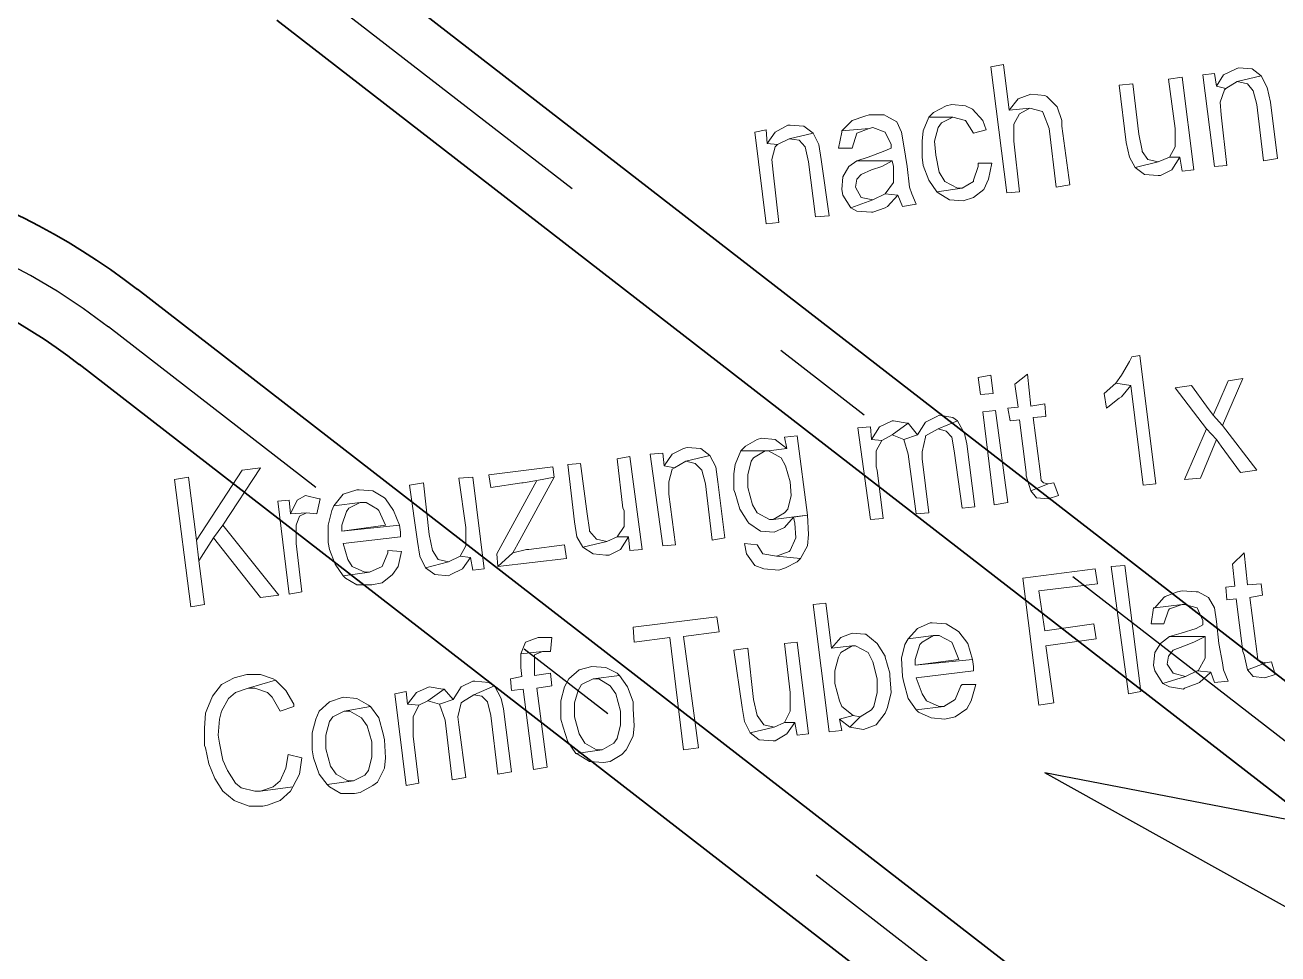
# Model space of a CAD drawing. Header units: metres. Extents: x 2713732.4 to 2713757.2, y 1226081.6 to 1226111.3.
# Drawn here: x 2713739.935 to 2713741.122, y 1226103.801 to 1226104.681 of the extents above; entities that cross this region are included whole.
import ezdxf

# ---------------------------------------------------------------- set-up
doc = ezdxf.new("R2010")
doc.units = ezdxf.units.M
doc.linetypes.add('DASHDOT', pattern=[1, 0.5, -0.25, 0, -0.25])
doc.layers.add('einlagen_boden_erstes_og', color=7, linetype='Continuous', true_color=0x000000)

msp = doc.modelspace()

# ---------------------------------------------------------------- linework, layer by layer
at = {"layer": 'einlagen_boden_erstes_og', "color": 1, "linetype": 'Continuous', "lineweight": 35, "true_color": 0xff0000, "extrusion": (0.000477202, 0.001815, 0.999998)}
for p, q in [((2713741.3504, 1226103.888, -0.1821), (2713740.2285, 1226104.7572, -0.1832)), ((2713741.2952, 1226103.8168, -0.182), (2713740.1734, 1226104.686, -0.183)), ((2713741.1073, 1226103.6051, -0.1815), (2713740.0413, 1226104.431, -0.1825)), ((2713741.0522, 1226103.534, -0.1813), (2713739.9862, 1226104.3599, -0.1823))]:
    msp.add_line(p, q, dxfattribs=at)
at = {"layer": 'einlagen_boden_erstes_og', "color": 7, "linetype": 'DASHDOT', "lineweight": 25, "extrusion": (0.000477202, 0.001815, 0.999998)}
for p, q in [((2713741.3228, 1226103.8524, -0.1821), (2713740.2009, 1226104.7216, -0.1831)), ((2713741.0798, 1226103.5695, -0.1814), (2713740.0138, 1226104.3954, -0.1824))]:
    msp.add_line(p, q, dxfattribs=at)
at = {"layer": 'einlagen_boden_erstes_og', "color": 140, "linetype": 'Continuous', "lineweight": 25, "true_color": 0x00c0ff, "extrusion": (0.000477202, 0.001815, 0.999998)}
for p in [(2713741.6898, 1226103.8204, -0.1822), (2713741.7174, 1226103.5187, -0.1816)]:
    msp.add_line(p, (2713740.9013, 1226103.9727, -0.1821), dxfattribs=at)
at = {"layer": 'einlagen_boden_erstes_og', "color": 7, "lineweight": 0}
for points in [[(2713740.8619, 1226104.644), (2713740.8499, 1226104.6418), (2713740.8652, 1226104.5224), (2713740.8771, 1226104.5234), (2713740.8717, 1226104.5712), (2713740.8717, 1226104.5723), (2713740.8717, 1226104.5875), (2713740.8771, 1226104.5973), (2713740.8869, 1226104.6027), (2713740.8673, 1226104.6006)], [(2713741.0618, 1226104.6353), (2713741.0509, 1226104.6342), (2713741.0618, 1226104.5473), (2713741.0737, 1226104.5484), (2713741.0683, 1226104.5962), (2713741.0672, 1226104.6082), (2713741.0715, 1226104.6201), (2713741.0726, 1226104.6212), (2713741.0639, 1226104.6234)], [(2713741.0846, 1226104.6408), (2713741.0824, 1226104.6397), (2713741.0705, 1226104.6342), (2713741.0639, 1226104.6234), (2713741.0726, 1226104.6212), (2713741.0835, 1226104.6277), (2713741.1063, 1226104.6332), (2713741.0976, 1226104.6397)], [(2713740.9846, 1226104.6256), (2713740.9716, 1226104.6245), (2713740.9781, 1226104.5702), (2713740.9814, 1226104.556), (2713740.9868, 1226104.5463), (2713741.0085, 1226104.5517), (2713740.9988, 1226104.5539), (2713740.9933, 1226104.5615), (2713740.9933, 1226104.5626), (2713740.9901, 1226104.5778)], [(2713741.0313, 1226104.6321), (2713741.0183, 1226104.6299), (2713741.0248, 1226104.5832), (2713741.0248, 1226104.581), (2713741.0248, 1226104.5658), (2713741.0194, 1226104.556), (2713741.0292, 1226104.556), (2713741.0313, 1226104.543), (2713741.0422, 1226104.5441)], [(2713741.1063, 1226104.6332), (2713741.0835, 1226104.6277), (2713741.0933, 1226104.6256), (2713741.0987, 1226104.619), (2713741.102, 1226104.606), (2713741.1085, 1226104.5528), (2713741.1215, 1226104.555), (2713741.115, 1226104.6082), (2713741.1117, 1226104.6223)], [(2713740.888, 1226104.6158), (2713740.876, 1226104.6114), (2713740.8673, 1226104.6006), (2713740.8869, 1226104.6027), (2713740.8988, 1226104.5995), (2713740.8999, 1226104.5973), (2713740.9053, 1226104.5832), (2713740.9119, 1226104.5278), (2713740.9249, 1226104.53), (2713740.9173, 1226104.5854), (2713740.9173, 1226104.5908), (2713740.9129, 1226104.6038), (2713740.9032, 1226104.6136), (2713740.901, 1226104.6147)], [(2713740.813, 1226104.606), (2713740.8076, 1226104.6049), (2713740.7956, 1226104.5984), (2713740.7913, 1226104.5941), (2713740.8141, 1226104.5941), (2713740.8261, 1226104.5908), (2713740.8261, 1226104.5908), (2713740.8337, 1226104.5788), (2713740.8456, 1226104.5821), (2713740.8423, 1226104.5908), (2713740.8326, 1226104.6017), (2713740.8261, 1226104.6049)], [(2713740.6599, 1226104.5865), (2713740.6577, 1226104.5865), (2713740.6457, 1226104.5799), (2713740.6381, 1226104.5691), (2713740.6479, 1226104.568), (2713740.6588, 1226104.5734), (2713740.6816, 1226104.5788), (2713740.6729, 1226104.5854)], [(2713740.7348, 1226104.5962), (2713740.7305, 1226104.5951), (2713740.7185, 1226104.5908), (2713740.7185, 1226104.5908), (2713740.7087, 1226104.581), (2713740.7348, 1226104.5832), (2713740.7381, 1226104.5843), (2713740.75, 1226104.5799), (2713740.7554, 1226104.568), (2713740.7554, 1226104.5647), (2713740.7478, 1226104.5615), (2713740.7337, 1226104.556), (2713740.7229, 1226104.5528), (2713740.7565, 1226104.5528), (2713740.7576, 1226104.5473), (2713740.7576, 1226104.5321), (2713740.75, 1226104.5213), (2713740.75, 1226104.5213), (2713740.762, 1226104.5202), (2713740.7663, 1226104.5093), (2713740.7793, 1226104.5115), (2713740.775, 1226104.5213), (2713740.7728, 1226104.5278), (2713740.7707, 1226104.5473), (2713740.7674, 1226104.5669), (2713740.7652, 1226104.5799), (2713740.7609, 1226104.5897), (2713740.7511, 1226104.5951), (2713740.7489, 1226104.5962)], [(2713740.7913, 1226104.5941), (2713740.7859, 1226104.581), (2713740.7848, 1226104.5712), (2713740.7848, 1226104.556), (2713740.7859, 1226104.5484), (2713740.7913, 1226104.5343), (2713740.7989, 1226104.5234), (2713740.8228, 1226104.5267), (2713740.8184, 1226104.5267), (2713740.8065, 1226104.5332), (2713740.8011, 1226104.5419), (2713740.7978, 1226104.5582), (2713740.7967, 1226104.5712), (2713740.8, 1226104.5843), (2713740.8032, 1226104.5886), (2713740.8141, 1226104.5941)], [(2713740.637, 1226104.5821), (2713740.6262, 1226104.5799), (2713740.637, 1226104.493), (2713740.649, 1226104.4941), (2713740.6436, 1226104.5419), (2713740.6425, 1226104.5539), (2713740.6457, 1226104.5658), (2713740.6479, 1226104.568), (2713740.6381, 1226104.5691)], [(2713740.6816, 1226104.5788), (2713740.6588, 1226104.5734), (2713740.6685, 1226104.5723), (2713740.674, 1226104.5658), (2713740.6772, 1226104.5517), (2713740.6838, 1226104.4996), (2713740.6968, 1226104.5006), (2713740.6892, 1226104.5539), (2713740.687, 1226104.568)], [(2713740.7087, 1226104.581), (2713740.7087, 1226104.5799), (2713740.7055, 1226104.5647), (2713740.7185, 1226104.5647), (2713740.7185, 1226104.5647), (2713740.7229, 1226104.5788), (2713740.7229, 1226104.5788), (2713740.7348, 1226104.5832)], [(2713740.7229, 1226104.5528), (2713740.7153, 1226104.5473), (2713740.7098, 1226104.5376), (2713740.7087, 1226104.5256), (2713740.7098, 1226104.5202), (2713740.7174, 1226104.5082), (2713740.7381, 1226104.5158), (2713740.7272, 1226104.518), (2713740.7218, 1226104.5278), (2713740.7229, 1226104.5354), (2713740.7272, 1226104.5397), (2713740.737, 1226104.5441), (2713740.7468, 1226104.5473), (2713740.7565, 1226104.5528)], [(2713740.838, 1226104.5506), (2713740.838, 1226104.5473), (2713740.8337, 1226104.5343), (2713740.8337, 1226104.5332), (2713740.8228, 1226104.5267), (2713740.7989, 1226104.5234), (2713740.8, 1226104.5224), (2713740.8108, 1226104.5158), (2713740.8239, 1226104.5148), (2713740.8337, 1226104.518), (2713740.8434, 1226104.5256), (2713740.8478, 1226104.5354), (2713740.851, 1226104.5506)], [(2713741.0194, 1226104.556), (2713741.0085, 1226104.5517), (2713740.9868, 1226104.5463), (2713740.9955, 1226104.5397), (2713741.0085, 1226104.5387), (2713741.0107, 1226104.5387), (2713741.0216, 1226104.5441), (2713741.0292, 1226104.556)], [(2713740.75, 1226104.5213), (2713740.7381, 1226104.5158), (2713740.7174, 1226104.5082), (2713740.7229, 1226104.505), (2713740.737, 1226104.5039), (2713740.7381, 1226104.5039), (2713740.75, 1226104.5082), (2713740.7522, 1226104.5093), (2713740.762, 1226104.5202)]]:
    msp.add_lwpolyline(points, close=True, dxfattribs=at)
at = {"layer": 'einlagen_boden_erstes_og', "color": 140, "lineweight": 0}
for points in [[(2713740.9912, 1226104.3681), (2713740.9836, 1226104.367), (2713740.9814, 1226104.3627), (2713740.9738, 1226104.3497), (2713740.9683, 1226104.342), (2713740.9825, 1226104.3399), (2713740.9944, 1226104.2454), (2713741.0064, 1226104.2465)], [(2713740.8499, 1226104.3497), (2713740.838, 1226104.3475), (2713740.8402, 1226104.3312), (2713740.8521, 1226104.3323)], [(2713740.8847, 1226104.3507), (2713740.8728, 1226104.341), (2713740.876, 1226104.3192), (2713740.8662, 1226104.3182), (2713740.8684, 1226104.3062), (2713740.8771, 1226104.3073), (2713740.8836, 1226104.2573), (2713740.8836, 1226104.2541), (2713740.888, 1226104.2399), (2713740.9043, 1226104.2465), (2713740.8999, 1226104.2475), (2713740.8977, 1226104.2497), (2713740.8967, 1226104.2584), (2713740.8901, 1226104.3095), (2713740.9021, 1226104.3105), (2713740.901, 1226104.3225), (2713740.888, 1226104.3203)], [(2713740.9683, 1226104.342), (2713740.9575, 1226104.3323), (2713740.9597, 1226104.3182), (2713740.9607, 1226104.3192), (2713740.9716, 1226104.3279), (2713740.9738, 1226104.329), (2713740.9825, 1226104.3399)], [(2713741.04, 1226104.3399), (2713741.0248, 1226104.3377), (2713741.0542, 1226104.2986), (2713741.0639, 1226104.2888), (2713741.0683, 1226104.2823), (2713741.0867, 1226104.2573), (2713741.102, 1226104.2595), (2713741.0694, 1226104.3019), (2713741.0607, 1226104.3116), (2713741.0542, 1226104.3203)], [(2713741.0889, 1226104.3464), (2713741.0748, 1226104.3442), (2713741.065, 1226104.3214), (2713741.0607, 1226104.3116), (2713741.0694, 1226104.3019)], [(2713740.8543, 1226104.316), (2713740.8423, 1226104.3149), (2713740.8532, 1226104.2269), (2713740.8662, 1226104.2291)], [(2713740.7576, 1226104.3062), (2713740.7565, 1226104.3062), (2713740.7446, 1226104.3008), (2713740.737, 1226104.2888), (2713740.7468, 1226104.2877), (2713740.7565, 1226104.2932), (2713740.7717, 1226104.304), (2713740.7707, 1226104.304)], [(2713740.7717, 1226104.304), (2713740.7565, 1226104.2932), (2713740.7674, 1226104.2888), (2713740.7804, 1226104.2932)], [(2713740.8011, 1226104.3116), (2713740.7989, 1226104.3105), (2713740.788, 1226104.3051), (2713740.7804, 1226104.2932), (2713740.7674, 1226104.2888), (2713740.7674, 1226104.2888), (2713740.7717, 1226104.2747), (2713740.7793, 1226104.2182), (2713740.7913, 1226104.2193), (2713740.7848, 1226104.2704), (2713740.7848, 1226104.2769), (2713740.788, 1226104.291), (2713740.788, 1226104.2921), (2713740.8, 1226104.2986), (2713740.8184, 1226104.3062), (2713740.8141, 1226104.3095)], [(2713740.8184, 1226104.3062), (2713740.8, 1226104.2986), (2713740.8076, 1226104.2964), (2713740.813, 1226104.291), (2713740.8152, 1226104.278), (2713740.8228, 1226104.2236), (2713740.8347, 1226104.2247), (2713740.8271, 1226104.2845), (2713740.825, 1226104.2943)], [(2713740.6327, 1226104.2899), (2713740.6284, 1226104.2888), (2713740.6175, 1226104.2823), (2713740.6131, 1226104.278), (2713740.636, 1226104.278), (2713740.6392, 1226104.278), (2713740.6566, 1226104.2801), (2713740.6457, 1226104.2888)], [(2713740.6664, 1226104.2921), (2713740.6544, 1226104.291), (2713740.6566, 1226104.2801), (2713740.6392, 1226104.278), (2713740.6512, 1226104.2714), (2713740.6555, 1226104.2638), (2713740.6599, 1226104.2486), (2713740.6609, 1226104.2356), (2713740.6577, 1226104.2226), (2713740.6544, 1226104.2193), (2713740.6436, 1226104.2128), (2713740.6762, 1226104.2171)], [(2713740.7359, 1226104.3008), (2713740.7239, 1226104.2997), (2713740.7359, 1226104.2128), (2713740.7478, 1226104.2139), (2713740.7424, 1226104.2595), (2713740.7413, 1226104.2628), (2713740.7413, 1226104.278), (2713740.7468, 1226104.2877), (2713740.737, 1226104.2888)], [(2713741.0542, 1226104.2986), (2713741.0335, 1226104.2508), (2713741.0487, 1226104.2519), (2713741.0639, 1226104.2888)], [(2713740.5621, 1226104.2812), (2713740.5588, 1226104.2801), (2713740.548, 1226104.2747), (2713740.5404, 1226104.2638), (2713740.5501, 1226104.2617), (2713740.561, 1226104.2682), (2713740.5838, 1226104.2736), (2713740.5751, 1226104.2801)], [(2713740.6131, 1226104.278), (2713740.6077, 1226104.2649), (2713740.6066, 1226104.2562), (2713740.6066, 1226104.241), (2713740.6077, 1226104.2378), (2713740.6121, 1226104.2226), (2713740.6197, 1226104.2106), (2713740.6208, 1226104.2095), (2713740.6316, 1226104.2019), (2713740.6446, 1226104.2008), (2713740.6544, 1226104.2052), (2713740.6631, 1226104.215), (2713740.6762, 1226104.2171), (2713740.6436, 1226104.2128), (2713740.6403, 1226104.2128), (2713740.6284, 1226104.2193), (2713740.624, 1226104.2269), (2713740.6197, 1226104.2432), (2713740.6197, 1226104.2552), (2713740.6229, 1226104.2682), (2713740.6251, 1226104.2714), (2713740.636, 1226104.278)], [(2713740.4611, 1226104.266), (2713740.4491, 1226104.2649), (2713740.4556, 1226104.2106), (2713740.4578, 1226104.1965), (2713740.4632, 1226104.1867), (2713740.4861, 1226104.1921), (2713740.4763, 1226104.1943), (2713740.4698, 1226104.2019), (2713740.4698, 1226104.203), (2713740.4676, 1226104.2182)], [(2713740.5078, 1226104.2725), (2713740.4958, 1226104.2704), (2713740.5013, 1226104.2236), (2713740.5024, 1226104.2215), (2713740.5024, 1226104.2063), (2713740.4958, 1226104.1965), (2713740.5067, 1226104.1965), (2713740.5078, 1226104.1835), (2713740.5197, 1226104.1845)], [(2713740.5393, 1226104.2758), (2713740.5273, 1226104.2747), (2713740.5393, 1226104.1878), (2713740.5512, 1226104.1889), (2713740.5447, 1226104.2367), (2713740.5447, 1226104.2486), (2713740.548, 1226104.2606), (2713740.5501, 1226104.2617), (2713740.5404, 1226104.2638)], [(2713740.5838, 1226104.2736), (2713740.561, 1226104.2682), (2713740.5697, 1226104.266), (2713740.5762, 1226104.2595), (2713740.5795, 1226104.2465), (2713740.586, 1226104.1932), (2713740.5979, 1226104.1954), (2713740.5914, 1226104.2486), (2713740.5893, 1226104.2628)], [(2713740.158, 1226104.2617), (2713740.1406, 1226104.2595), (2713740.0972, 1226104.1932), (2713740.0994, 1226104.1737), (2713740.1135, 1226104.1954), (2713740.1222, 1226104.2074)], [(2713740.435, 1226104.2628), (2713740.3742, 1226104.2552), (2713740.3763, 1226104.2432), (2713740.4057, 1226104.2475), (2713740.4068, 1226104.2475), (2713740.4198, 1226104.2497), (2713740.4361, 1226104.253)], [(2713740.0896, 1226104.253), (2713740.0765, 1226104.2508), (2713740.0918, 1226104.1302), (2713740.1048, 1226104.1324), (2713740.0994, 1226104.1737), (2713740.0972, 1226104.1932)], [(2713740.3123, 1226104.2475), (2713740.2992, 1226104.2454), (2713740.3068, 1226104.1921), (2713740.309, 1226104.178), (2713740.3144, 1226104.1672), (2713740.3362, 1226104.1726), (2713740.3264, 1226104.1748), (2713740.321, 1226104.1835), (2713740.321, 1226104.1835), (2713740.3177, 1226104.1987)], [(2713740.359, 1226104.253), (2713740.3459, 1226104.2519), (2713740.3525, 1226104.2052), (2713740.3525, 1226104.203), (2713740.3525, 1226104.1878), (2713740.347, 1226104.178), (2713740.3568, 1226104.1769), (2713740.359, 1226104.165), (2713740.3698, 1226104.1661)], [(2713740.4361, 1226104.253), (2713740.4198, 1226104.2497), (2713740.3818, 1226104.1802), (2713740.3829, 1226104.1683), (2713740.397, 1226104.1813), (2713740.4035, 1226104.1932)], [(2713740.9097, 1226104.2475), (2713740.9043, 1226104.2465), (2713740.888, 1226104.2399), (2713740.8934, 1226104.2334), (2713740.9043, 1226104.2323), (2713740.914, 1226104.2356)], [(2713740.1852, 1226104.2313), (2713740.1743, 1226104.2302), (2713740.1852, 1226104.1422), (2713740.1971, 1226104.1444), (2713740.1917, 1226104.19), (2713740.1917, 1226104.1921), (2713740.1917, 1226104.2074), (2713740.1949, 1226104.216), (2713740.2015, 1226104.2193), (2713740.1863, 1226104.2182)], [(2713740.2004, 1226104.2356), (2713740.1928, 1226104.2313), (2713740.1928, 1226104.2313), (2713740.1863, 1226104.2182), (2713740.2015, 1226104.2193), (2713740.2112, 1226104.2182), (2713740.2145, 1226104.2323), (2713740.2134, 1226104.2323)], [(2713740.2514, 1226104.241), (2713740.2493, 1226104.241), (2713740.2362, 1226104.2367), (2713740.2275, 1226104.2258), (2713740.2525, 1226104.2291), (2713740.258, 1226104.2291), (2713740.2688, 1226104.2226), (2713740.2699, 1226104.2215), (2713740.2764, 1226104.2074), (2713740.2351, 1226104.2019), (2713740.2895, 1226104.2074), (2713740.284, 1226104.2215), (2713740.2764, 1226104.2323), (2713740.2753, 1226104.2334), (2713740.2645, 1226104.2399)], [(2713740.2275, 1226104.2258), (2713740.2254, 1226104.2215), (2713740.2221, 1226104.2074), (2713740.2221, 1226104.1911), (2713740.2232, 1226104.1845), (2713740.2286, 1226104.1704), (2713740.2362, 1226104.1596), (2713740.2612, 1226104.1628), (2713740.2569, 1226104.1628), (2713740.2449, 1226104.1683), (2713740.2406, 1226104.1748), (2713740.2362, 1226104.19), (2713740.2905, 1226104.1965), (2713740.2905, 1226104.2008), (2713740.2895, 1226104.2074), (2713740.2351, 1226104.2019), (2713740.2351, 1226104.2074), (2713740.2395, 1226104.2204), (2713740.2417, 1226104.2236), (2713740.2525, 1226104.2291)], [(2713740.1222, 1226104.2074), (2713740.1135, 1226104.1954), (2713740.158, 1226104.1389), (2713740.1754, 1226104.1411)], [(2713740.6762, 1226104.2171), (2713740.6631, 1226104.215), (2713740.6642, 1226104.2095), (2713740.6653, 1226104.1954), (2713740.6599, 1226104.1835), (2713740.6588, 1226104.1824), (2713740.6468, 1226104.178), (2713740.6696, 1226104.1759), (2713740.6762, 1226104.1878), (2713740.6772, 1226104.1987)], [(2713740.4958, 1226104.1965), (2713740.4861, 1226104.1921), (2713740.4632, 1226104.1867), (2713740.473, 1226104.1802), (2713740.485, 1226104.1791), (2713740.4882, 1226104.1791), (2713740.4991, 1226104.1845), (2713740.5067, 1226104.1965)], [(2713740.2786, 1226104.1835), (2713740.2786, 1226104.1813), (2713740.2732, 1226104.1683), (2713740.2612, 1226104.1628), (2713740.2362, 1226104.1596), (2713740.2384, 1226104.1574), (2713740.2493, 1226104.1509), (2713740.2634, 1226104.1509), (2713740.2732, 1226104.153), (2713740.2829, 1226104.1606), (2713740.2884, 1226104.1683), (2713740.2916, 1226104.1824)], [(2713740.4459, 1226104.1889), (2713740.4122, 1226104.1845), (2713740.41, 1226104.1845), (2713740.397, 1226104.1813), (2713740.3829, 1226104.1683), (2713740.448, 1226104.1759)], [(2713740.6164, 1226104.19), (2713740.6186, 1226104.1802), (2713740.6262, 1226104.1693), (2713740.6349, 1226104.1661), (2713740.649, 1226104.165), (2713740.6555, 1226104.1672), (2713740.6664, 1226104.1726), (2713740.6696, 1226104.1759), (2713740.6468, 1226104.178), (2713740.6468, 1226104.178), (2713740.6338, 1226104.1802), (2713740.6284, 1226104.1889)], [(2713740.347, 1226104.178), (2713740.3362, 1226104.1726), (2713740.3144, 1226104.1672), (2713740.3231, 1226104.1606), (2713740.3362, 1226104.1596), (2713740.3383, 1226104.1606), (2713740.3492, 1226104.1661), (2713740.3568, 1226104.1769)], [(2713741.09, 1226104.1813), (2713741.0791, 1226104.1704), (2713741.0813, 1226104.1498), (2713741.0726, 1226104.1487), (2713741.0737, 1226104.1368), (2713741.0824, 1226104.1378), (2713741.0889, 1226104.0879), (2713741.09, 1226104.0846), (2713741.0933, 1226104.0705), (2713741.1106, 1226104.077), (2713741.1063, 1226104.0781), (2713741.103, 1226104.0803), (2713741.102, 1226104.0879), (2713741.0954, 1226104.1389), (2713741.1074, 1226104.1411), (2713741.1063, 1226104.152), (2713741.0933, 1226104.1509)], [(2713740.9488, 1226104.1661), (2713740.8804, 1226104.1574), (2713740.8956, 1226104.0368), (2713740.9097, 1226104.039), (2713740.9021, 1226104.0933), (2713740.9499, 1226104.0998), (2713740.9477, 1226104.1139), (2713740.901, 1226104.1074), (2713740.8956, 1226104.1454), (2713740.951, 1226104.152)], [(2713740.9803, 1226104.0477), (2713740.964, 1226104.1683), (2713740.977, 1226104.1693), (2713740.9922, 1226104.0499), (2713740.9803, 1226104.0477)], [(2713741.0313, 1226104.1454), (2713741.027, 1226104.1444), (2713741.0151, 1226104.14), (2713741.014, 1226104.1389), (2713741.0053, 1226104.1291), (2713741.0313, 1226104.1324), (2713741.0335, 1226104.1324), (2713741.0455, 1226104.1291), (2713741.0509, 1226104.1172), (2713741.0509, 1226104.1129), (2713741.0444, 1226104.1096), (2713741.0303, 1226104.1052), (2713741.0194, 1226104.102), (2713741.0531, 1226104.102), (2713741.0531, 1226104.0966), (2713741.0531, 1226104.0814), (2713741.0466, 1226104.0694), (2713741.0455, 1226104.0694), (2713741.0585, 1226104.0683), (2713741.0618, 1226104.0585), (2713741.0748, 1226104.0596), (2713741.0705, 1226104.0705), (2713741.0694, 1226104.077), (2713741.0661, 1226104.0955), (2713741.0639, 1226104.1161), (2713741.0618, 1226104.1291), (2713741.0563, 1226104.1389), (2713741.0466, 1226104.1444), (2713741.0444, 1226104.1444)], [(2713740.6935, 1226104.1335), (2713740.6816, 1226104.1324), (2713740.6968, 1226104.0118), (2713740.7087, 1226104.0129), (2713740.7066, 1226104.0238), (2713740.7196, 1226104.027), (2713740.7087, 1226104.0357), (2713740.7066, 1226104.0412), (2713740.7022, 1226104.0575), (2713740.7022, 1226104.0694), (2713740.7055, 1226104.0824), (2713740.7077, 1226104.0868), (2713740.7185, 1226104.0933), (2713740.699, 1226104.0911)], [(2713741.0053, 1226104.1291), (2713741.0042, 1226104.1291), (2713741.002, 1226104.1139), (2713741.014, 1226104.1139), (2713741.014, 1226104.1139), (2713741.0183, 1226104.127), (2713741.0194, 1226104.1281), (2713741.0313, 1226104.1324)], [(2713740.5903, 1226104.1205), (2713740.511, 1226104.1107), (2713740.5121, 1226104.0966), (2713740.5458, 1226104.1009), (2713740.5588, 1226103.9945), (2713740.573, 1226103.9966), (2713740.5588, 1226104.102), (2713740.5925, 1226104.1063)], [(2713740.7945, 1226104.115), (2713740.7924, 1226104.115), (2713740.7804, 1226104.1096), (2713740.7717, 1226104.0998), (2713740.7956, 1226104.1031), (2713740.8011, 1226104.1031), (2713740.813, 1226104.0966), (2713740.8141, 1226104.0944), (2713740.8195, 1226104.0803), (2713740.7783, 1226104.0748), (2713740.8326, 1226104.0803), (2713740.8282, 1226104.0955), (2713740.8195, 1226104.1063), (2713740.8184, 1226104.1074), (2713740.8076, 1226104.1139)], [(2713740.422, 1226104.1009), (2713740.4209, 1226104.1009), (2713740.4089, 1226104.0966), (2713740.4046, 1226104.0857), (2713740.4252, 1226104.0879), (2713740.4328, 1226104.0879), (2713740.4339, 1226104.1009)], [(2713740.7185, 1226104.1052), (2713740.7077, 1226104.1009), (2713740.699, 1226104.0911), (2713740.7185, 1226104.0933), (2713740.7218, 1226104.0933), (2713740.7337, 1226104.0868), (2713740.7381, 1226104.0781), (2713740.7424, 1226104.0618), (2713740.7424, 1226104.0488), (2713740.7392, 1226104.0357), (2713740.737, 1226104.0325), (2713740.7261, 1226104.026), (2713740.7163, 1226104.0162), (2713740.7294, 1226104.014), (2713740.7294, 1226104.014), (2713740.7413, 1226104.0184), (2713740.75, 1226104.0292), (2713740.7522, 1226104.0346), (2713740.7554, 1226104.0488), (2713740.7544, 1226104.0651), (2713740.7544, 1226104.0672), (2713740.75, 1226104.0824), (2713740.75, 1226104.0835), (2713740.7424, 1226104.0955), (2713740.7315, 1226104.1042), (2713740.7305, 1226104.1042)], [(2713740.7717, 1226104.0998), (2713740.7685, 1226104.0944), (2713740.7652, 1226104.0814), (2713740.7663, 1226104.064), (2713740.7674, 1226104.0585), (2713740.7717, 1226104.0433), (2713740.7793, 1226104.0325), (2713740.8054, 1226104.0357), (2713740.8011, 1226104.0357), (2713740.7891, 1226104.0412), (2713740.7848, 1226104.0477), (2713740.7793, 1226104.0629), (2713740.8337, 1226104.0694), (2713740.8337, 1226104.0737), (2713740.8326, 1226104.0803), (2713740.7783, 1226104.0748), (2713740.7783, 1226104.0803), (2713740.7826, 1226104.0944), (2713740.7848, 1226104.0966), (2713740.7956, 1226104.1031)], [(2713741.0194, 1226104.102), (2713741.0107, 1226104.0955), (2713741.0053, 1226104.0868), (2713741.0042, 1226104.0748), (2713741.0053, 1226104.0694), (2713741.0129, 1226104.0575), (2713741.0346, 1226104.064), (2713741.0227, 1226104.0672), (2713741.0172, 1226104.0759), (2713741.0183, 1226104.0835), (2713741.0227, 1226104.089), (2713741.0335, 1226104.0933), (2713741.0422, 1226104.0966), (2713741.0531, 1226104.102)], [(2713740.4046, 1226104.0857), (2713740.4046, 1226104.0727), (2713740.4057, 1226104.064), (2713740.3948, 1226104.0618), (2713740.3959, 1226104.0509), (2713740.4068, 1226104.052), (2713740.4165, 1226103.976), (2713740.4296, 1226103.9782), (2713740.4198, 1226104.0531), (2713740.4339, 1226104.0553), (2713740.4328, 1226104.0672), (2713740.4176, 1226104.0651), (2713740.4176, 1226104.0727), (2713740.4176, 1226104.0846), (2713740.4252, 1226104.0879)], [(2713740.6197, 1226104.0911), (2713740.6066, 1226104.089), (2713740.6142, 1226104.0346), (2713740.6164, 1226104.0216), (2713740.6218, 1226104.0107), (2713740.6446, 1226104.0162), (2713740.6349, 1226104.0184), (2713740.6284, 1226104.027), (2713740.6284, 1226104.027), (2713740.6251, 1226104.0422)], [(2713740.6664, 1226104.0966), (2713740.6544, 1226104.0955), (2713740.6599, 1226104.0488), (2713740.6599, 1226104.0455), (2713740.6599, 1226104.0314), (2713740.6544, 1226104.0205), (2713740.6642, 1226104.0205), (2713740.6664, 1226104.0086), (2713740.6772, 1226104.0097)], [(2713741.1161, 1226104.0781), (2713741.1106, 1226104.077), (2713741.0933, 1226104.0705), (2713741.0987, 1226104.064), (2713741.1096, 1226104.0629), (2713741.1193, 1226104.0661)], [(2713740.145, 1226104.0661), (2713740.133, 1226104.0629), (2713740.1211, 1226104.0564), (2713740.1124, 1226104.0455), (2713740.107, 1226104.0325), (2713740.1059, 1226104.0292), (2713740.1048, 1226104.0151), (2713740.1048, 1226103.9988), (2713740.1059, 1226103.9966), (2713740.1091, 1226103.9814), (2713740.1146, 1226103.9673), (2713740.1222, 1226103.9553), (2713740.133, 1226103.9467), (2713740.1352, 1226103.9456), (2713740.1472, 1226103.9412), (2713740.1602, 1226103.9412), (2713740.1645, 1226103.9423), (2713740.1765, 1226103.9467), (2713740.1863, 1226103.9553), (2713740.1884, 1226103.9597), (2713740.158, 1226103.9553), (2713740.1526, 1226103.9553), (2713740.1396, 1226103.9586), (2713740.1341, 1226103.963), (2713740.1265, 1226103.9749), (2713740.1222, 1226103.9847), (2713740.1189, 1226104.001), (2713740.1178, 1226104.0086), (2713740.1189, 1226104.0238), (2713740.1211, 1226104.0314), (2713740.1276, 1226104.0433), (2713740.1341, 1226104.0488), (2713740.1461, 1226104.0531), (2713740.1721, 1226104.0607), (2713740.17, 1226104.0618), (2713740.158, 1226104.0661)], [(2713740.4719, 1226104.0737), (2713740.46, 1226104.0705), (2713740.4502, 1226104.0618), (2713740.4459, 1226104.0542), (2713740.4426, 1226104.0412), (2713740.4426, 1226104.0238), (2713740.4448, 1226104.0162), (2713740.4491, 1226104.0021), (2713740.4567, 1226103.9912), (2713740.4817, 1226103.9945), (2713740.4763, 1226103.9945), (2713740.4654, 1226104.001), (2713740.46, 1226104.0097), (2713740.4556, 1226104.026), (2713740.4556, 1226104.039), (2713740.4589, 1226104.0509), (2713740.4622, 1226104.0564), (2713740.473, 1226104.0618), (2713740.498, 1226104.0651), (2713740.4958, 1226104.0672), (2713740.485, 1226104.0727)], [(2713740.498, 1226104.0651), (2713740.473, 1226104.0618), (2713740.4785, 1226104.0618), (2713740.4893, 1226104.0553), (2713740.4947, 1226104.0477), (2713740.4991, 1226104.0314), (2713740.4991, 1226104.0184), (2713740.4958, 1226104.0053), (2713740.4926, 1226104.001), (2713740.4817, 1226103.9945), (2713740.4567, 1226103.9912), (2713740.4589, 1226103.9901), (2713740.4698, 1226103.9836), (2713740.4828, 1226103.9825), (2713740.4893, 1226103.9836), (2713740.5002, 1226103.9901), (2713740.5045, 1226103.9945), (2713740.511, 1226104.0075), (2713740.5121, 1226104.0173), (2713740.511, 1226104.0336), (2713740.511, 1226104.0401), (2713740.5056, 1226104.0542)], [(2713741.0455, 1226104.0694), (2713741.0346, 1226104.064), (2713741.0129, 1226104.0575), (2713741.0194, 1226104.0542), (2713741.0324, 1226104.052), (2713741.0335, 1226104.0531), (2713741.0455, 1226104.0575), (2713741.0476, 1226104.0585), (2713741.0585, 1226104.0683)], [(2713740.1721, 1226104.0607), (2713740.1461, 1226104.0531), (2713740.1526, 1226104.0531), (2713740.1645, 1226104.0488), (2713740.1689, 1226104.0444), (2713740.1765, 1226104.0314), (2713740.1895, 1226104.0357), (2713740.1895, 1226104.0379), (2713740.1819, 1226104.0509)], [(2713740.3177, 1226104.0542), (2713740.3177, 1226104.0542), (2713740.3057, 1226104.0488), (2713740.2971, 1226104.0379), (2713740.3079, 1226104.0368), (2713740.3166, 1226104.0412), (2713740.3318, 1226104.052), (2713740.3307, 1226104.052)], [(2713740.3318, 1226104.052), (2713740.3166, 1226104.0412), (2713740.3275, 1226104.0379), (2713740.3405, 1226104.0422)], [(2713740.3611, 1226104.0596), (2713740.359, 1226104.0596), (2713740.3481, 1226104.0542), (2713740.3405, 1226104.0422), (2713740.3275, 1226104.0379), (2713740.3275, 1226104.0379), (2713740.3329, 1226104.0227), (2713740.3394, 1226103.9662), (2713740.3525, 1226103.9684), (2713740.3459, 1226104.0184), (2713740.3448, 1226104.026), (2713740.3481, 1226104.039), (2713740.3492, 1226104.0401), (2713740.3601, 1226104.0466), (2713740.3796, 1226104.0553), (2713740.3742, 1226104.0585)], [(2713740.3796, 1226104.0553), (2713740.3601, 1226104.0466), (2713740.3677, 1226104.0455), (2713740.3731, 1226104.0401), (2713740.3763, 1226104.027), (2713740.3829, 1226103.9716), (2713740.3959, 1226103.9738), (2713740.3883, 1226104.0336), (2713740.3861, 1226104.0433)], [(2713740.8228, 1226104.0564), (2713740.8217, 1226104.0553), (2713740.8163, 1226104.0422), (2713740.8054, 1226104.0357), (2713740.7793, 1226104.0325), (2713740.7815, 1226104.0303), (2713740.7935, 1226104.0249), (2713740.8065, 1226104.0238), (2713740.8163, 1226104.026), (2713740.8271, 1226104.0336), (2713740.8315, 1226104.0412), (2713740.8358, 1226104.0564)], [(2713740.2362, 1226104.0444), (2713740.2232, 1226104.0401), (2713740.2134, 1226104.0314), (2713740.2102, 1226104.0238), (2713740.2069, 1226104.0107), (2713740.2069, 1226103.9945), (2713740.208, 1226103.9869), (2713740.2134, 1226103.9716), (2713740.221, 1226103.9619), (2713740.246, 1226103.9651), (2713740.2406, 1226103.9651), (2713740.2297, 1226103.9716), (2713740.2243, 1226103.9792), (2713740.2199, 1226103.9955), (2713740.2199, 1226104.0086), (2713740.2232, 1226104.0216), (2713740.2264, 1226104.026), (2713740.2373, 1226104.0314), (2713740.2623, 1226104.0357), (2713740.2601, 1226104.0368), (2713740.2493, 1226104.0433)], [(2713740.296, 1226104.0499), (2713740.2851, 1226104.0477), (2713740.296, 1226103.9608), (2713740.3079, 1226103.963), (2713740.3025, 1226104.0075), (2713740.3025, 1226104.0118), (2713740.3025, 1226104.026), (2713740.3079, 1226104.0368), (2713740.2971, 1226104.0379)], [(2713740.2623, 1226104.0357), (2713740.2373, 1226104.0314), (2713740.2427, 1226104.0314), (2713740.2536, 1226104.0249), (2713740.259, 1226104.0173), (2713740.2634, 1226104.0021), (2713740.2634, 1226103.9879), (2713740.2601, 1226103.9749), (2713740.2569, 1226103.9706), (2713740.246, 1226103.9651), (2713740.221, 1226103.9619), (2713740.2232, 1226103.9597), (2713740.2341, 1226103.9532), (2713740.2471, 1226103.9532), (2713740.2525, 1226103.9543), (2713740.2645, 1226103.9608), (2713740.2688, 1226103.964), (2713740.2753, 1226103.9771), (2713740.2764, 1226103.9869), (2713740.2753, 1226104.0042), (2713740.2742, 1226104.0097), (2713740.2699, 1226104.0249)], [(2713740.6544, 1226104.0205), (2713740.6446, 1226104.0162), (2713740.6218, 1226104.0107), (2713740.6305, 1226104.0042), (2713740.6436, 1226104.0031), (2713740.6457, 1226104.0031), (2713740.6566, 1226104.0097), (2713740.6642, 1226104.0205)], [(2713740.7196, 1226104.027), (2713740.7066, 1226104.0238), (2713740.7163, 1226104.0162), (2713740.7261, 1226104.026)], [(2713740.1841, 1226103.9901), (2713740.1819, 1226103.9771), (2713740.1765, 1226103.9651), (2713740.17, 1226103.9597), (2713740.158, 1226103.9553), (2713740.1884, 1226103.9597), (2713740.1949, 1226103.9716), (2713740.1971, 1226103.9869)]]:
    msp.add_lwpolyline(points, close=True, dxfattribs=at)
at = {"layer": 'einlagen_boden_erstes_og', "color": 1, "linetype": 'Continuous', "lineweight": 35, "true_color": 0xff0000, "extrusion": (0.000477202, 0.001815, 0.999998)}
for radius in [0.645, 0.555]:
    msp.add_arc((2713739.3374, 1226099.5506, 3520.5086), radius, 52.2325, 97.2325, dxfattribs=at)
at = {"layer": 'einlagen_boden_erstes_og', "color": 7, "linetype": 'DASHDOT', "lineweight": 25, "extrusion": (0.000477202, 0.001815, 0.999998)}
msp.add_arc((2713739.3374, 1226099.5506, 3520.5086), 0.6, 52.2325, 97.2325, dxfattribs=at)

doc.saveas('drawing.dxf')
